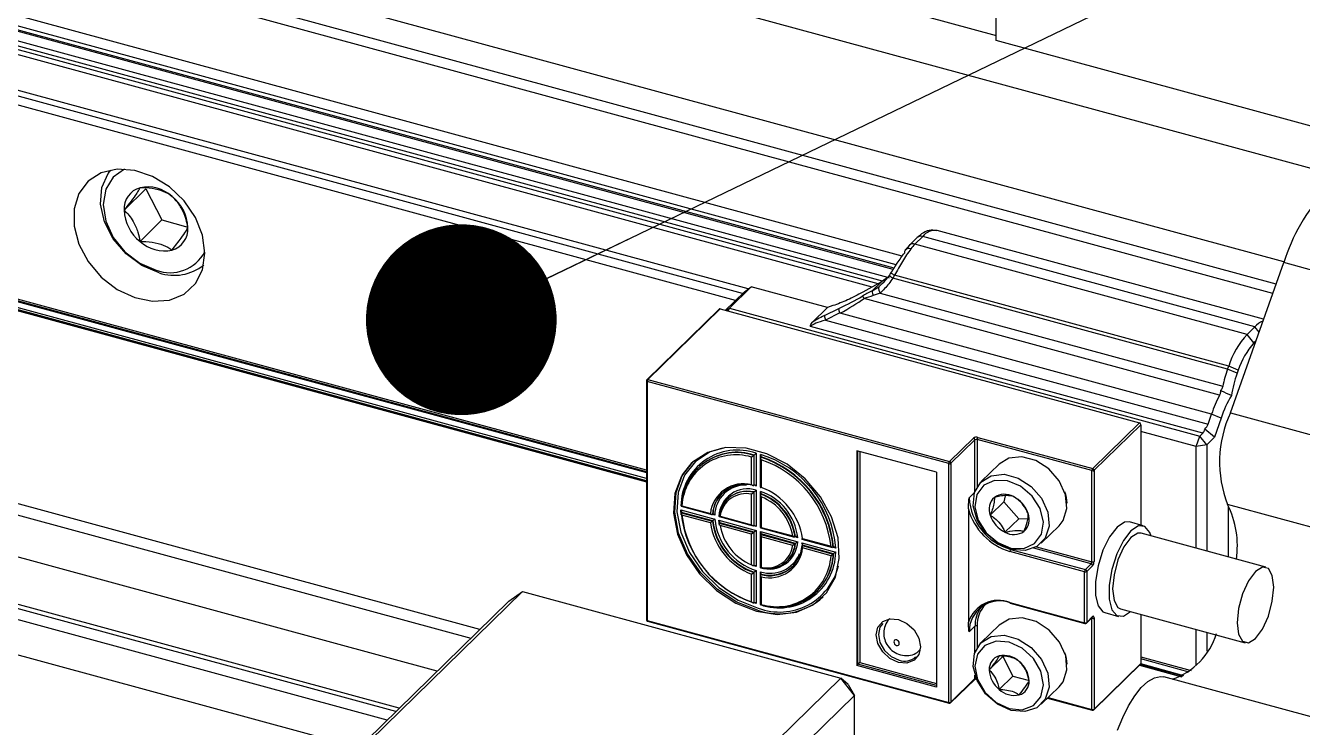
# Model space of a CAD drawing. Header units: millimetres. Extents: x 0 to 3353, y 0 to 2591.
# Drawn here: x 2541.6 to 2623.2, y 1992.6 to 2037.5 of the extents above; entities that cross this region are included whole.
import ezdxf

# ---------------------------------------------------------------- set-up
doc = ezdxf.new("R2010")
doc.units = ezdxf.units.MM
doc.header["$LTSCALE"] = 12
doc.layers.add('TITLE_BLOCK_BORDER', color=7, linetype='Continuous')
doc.dimstyles.new('SLDDIMSTYLE0', dxfattribs={"dimtxt": 0.18, "dimasz": 12.192, "dimexe": 0, "dimexo": 0.0625, "dimgap": 0, "dimtad": 0, "dimtih": 1, "dimtoh": 1, "dimdec": 0, "dimrnd": 1e-09, "dimzin": 0, "dimdsep": 46, "dimtxsty": 'Standard', "dimblk1": 'DOT', "dimblk2": 'DOT', "dimsah": 1, "dimcen": 0.09, "dimadec": 0, "dimazin": 0, "dimtfac": 12.192, "dimtdec": 0, "dimtofl": 0, "dimtmove": 0, "dimatfit": 3, "dimldrblk": 'DOT', "dimfxl": 0, "dimfrac": 2, "dimtolj": 1, "dimtzin": 0, "dimarcsym": 0})

# ---------------------------------------------------------------- blocks, each defined once
blk = doc.blocks.new('_DOT')
at = {"color": 0, "linetype": 'ByBlock', "lineweight": -2}
blk.add_line((-0.5, 0), (-1, 0), dxfattribs=at)
at = {"color": 0, "linetype": 'ByBlock', "const_width": 0.5}
blk.add_lwpolyline([(-0.25, 0, 1), (0.25, 0, 1)], format="xyb", close=True, dxfattribs=at)

msp = doc.modelspace()

# ---------------------------------------------------------------- linework, layer by layer
at = {"color": 8, "linetype": 'Continuous', "lineweight": 25}
for p, q in [((2625.632, 2027.831), (1947.48, 2212.138)), ((2621.56, 2020.951), (1945.852, 2204.594)), ((2621.345, 2020.346), (1946.167, 2203.845)), ((2597.656, 2022.734), (1947.052, 2199.554)), ((2597.271, 2022.175), (1947.101, 2198.878)), ((2597.088, 2021.889), (1947.118, 2198.537)), ((2596.732, 2021.37), (1947.14, 2197.915)), ((2596.391, 2021.131), (1947.146, 2197.582)), ((2595.734, 2020.759), (1947.148, 2197.03)), ((2581.305, 2008.527), (1955.816, 2178.522)), ((2581.305, 2008.339), (1955.899, 2178.311)), ((2570.661, 1998.884), (1956.215, 2165.877)), ((2567.935, 1996.224), (1956.215, 2162.476)), ((2565.287, 1993.639), (1956.215, 2159.171)), ((2564.737, 1993.102), (1956.215, 2158.485)), ((2562.926, 1991.335), (1956.215, 2156.225)), ((2596.843, 2021.34), (2596.736, 2021.369)), ((2620.47, 2017.883), (2620.196, 2018.223)), ((2602.313, 2007.723), (2602.313, 2011.007)), ((2602.449, 2011.029), (2602.449, 2008.006)), ((2594.827, 1996.663), (2594.827, 2010.29)), ((2594.962, 2010.254), (2594.962, 1996.77)), ((2601.94, 2007.3), (2602.284, 2007.635)), ((2583.528, 2006.778), (2583.511, 2006.783)), ((2585.679, 2006.193), (2585.527, 2006.235)), ((2585.97, 2006.114), (2585.944, 2006.121)), ((2588.329, 2005.473), (2588.172, 2005.516)), ((2588.601, 2005.399), (2588.594, 2005.401)), ((2590.813, 2004.798), (2590.706, 2004.827)), ((2590.979, 2004.753), (2590.815, 2004.798)), ((2591.257, 2004.677), (2591.253, 2004.679)), ((2593.412, 2004.092), (2593.252, 2004.135)), ((2604.593, 2004.007), (2604.6, 2004.014)), ((2609.743, 2003.074), (2606.065, 2004.073)), ((2606.248, 2004.167), (2609.789, 2003.205)), ((2602.313, 1997.437), (2602.313, 1999.093)), ((2602.449, 1999.114), (2602.449, 1997.72)), ((2609.789, 1999.605), (2609.764, 1999.612)), ((2599.842, 1995.3), (2594.827, 1996.663)), ((2594.962, 1996.77), (2599.842, 1995.444)), ((2615.62, 1995.909), (2612.88, 1996.653)), ((2615.667, 1995.935), (2612.906, 1996.686)), ((2602.313, 1995.75), (2602.313, 1995.977)), ((2606.985, 1994.538), (2609.789, 1993.776))]:
    msp.add_line(p, q, dxfattribs=at)
at = {"color": 7, "linetype": 'Continuous', "lineweight": 25}
for p, q in [((2622.063, 2022.364), (1944.471, 2206.519)), ((2597.137, 2021.965), (1947.114, 2198.628)), ((2596.117, 2020.972), (1947.148, 2197.347)), ((2587.822, 2020.643), (1947.148, 2194.765)), ((2587.461, 2020.361), (1947.148, 2194.384)), ((2587.003, 2019.914), (1947.148, 2193.813)), ((2581.305, 2009.059), (1955.517, 2179.134)), ((2581.305, 2008.95), (1955.587, 2179.006)), ((1955.61, 2178.962), (2581.305, 2008.912)), ((2581.305, 2008.384), (1955.88, 2178.361)), ((1955.903, 2178.301), (2581.305, 2008.33)), ((1956.215, 2165.164), (2570.089, 1998.327)), ((2565.512, 1993.859), (1956.215, 2159.453)), ((2603.665, 2036.518), (2603.665, 2068.662)), ((2569.385, 2046.155), (2603.665, 2036.839)), ((2637.273, 2027.384), (2603.665, 2036.518)), ((2549.32, 2027.04), (2547.92, 2025.674)), ((2549.32, 2027.04), (2550.341, 2025.048)), ((2550.341, 2025.048), (2548.941, 2023.682)), ((2550.341, 2025.048), (2551.996, 2024.598)), ((2620.762, 2018.705), (2599.901, 2024.375)), ((2598.62, 2023.921), (2598.127, 2023.44)), ((2598.97, 2023.992), (2598.476, 2023.51)), ((2619.702, 2017.742), (2598.476, 2023.51)), ((2620.196, 2018.223), (2598.97, 2023.992)), ((2598.127, 2023.44), (2597.848, 2023.125)), ((2618.639, 2012.734), (2622.049, 2022.326)), ((2633.281, 2019.273), (2622.049, 2022.326)), ((2596.338, 2021.094), (2595.141, 2020.429)), ((2595.746, 2020.517), (2596.338, 2021.094)), ((2596.858, 2021.452), (2596.338, 2021.094)), ((2597.055, 2021.337), (2597.054, 2021.338)), ((2618.464, 2015.519), (2597.055, 2021.337)), ((2618.531, 2015.707), (2597.172, 2021.512)), ((2586.349, 2019.275), (2587.57, 2020.467)), ((2588.012, 2020.776), (2586.612, 2019.409)), ((2587.57, 2020.467), (2588.012, 2020.776)), ((2592.876, 2019.454), (2588.012, 2020.776)), ((2595.746, 2020.517), (2596.158, 2020.773)), ((2596.26, 2020.377), (2595.81, 2020.215)), ((2596.26, 2020.377), (2618.148, 2014.428)), ((2586.4, 2019.261), (2586.612, 2019.409)), ((2586.545, 2019.222), (2586.612, 2019.409)), ((2586.612, 2019.409), (2616.682, 2011.237)), ((2591.9, 2018.501), (2592.876, 2019.454)), ((2592.689, 2018.941), (2593.619, 2019.4)), ((2593.236, 2019.574), (2592.876, 2019.454)), ((2617.945, 2013.858), (2595.235, 2020.03)), ((2585.955, 2019.349), (2581.335, 2014.84)), ((2586.025, 2019.363), (2581.405, 2014.854)), ((2586.025, 2019.363), (2612.823, 2012.08)), ((2593.678, 2019.109), (2592.759, 2018.656)), ((2592.759, 2018.656), (2617.216, 2012.009)), ((2617.44, 2012.64), (2593.702, 2019.092)), ((2616.886, 2011.436), (2591.807, 2018.252)), ((2619.702, 2017.742), (2620.196, 2018.223)), ((2620.145, 2017.193), (2619.702, 2017.742)), ((2620.266, 2017.312), (2620.145, 2017.193)), ((2618.464, 2015.519), (2618.531, 2015.707)), ((2619.07, 2015.254), (2618.464, 2015.519)), ((2619.138, 2015.445), (2618.531, 2015.707)), ((2619.138, 2015.445), (2619.07, 2015.254)), ((2581.305, 2014.768), (2581.305, 1999.51)), ((2600.638, 2009.482), (2581.358, 2014.722)), ((2581.358, 2014.722), (2581.358, 1999.465)), ((2581.405, 2014.854), (2600.685, 2009.614)), ((2609.836, 2009.165), (2612.823, 2012.08)), ((2617.216, 2012.009), (2617.44, 2012.64)), ((2618.054, 2012.395), (2617.44, 2012.64)), ((2618.054, 2012.395), (2617.618, 2011.17)), ((2618.639, 2012.734), (2629.871, 2009.681)), ((2612.911, 2011.97), (2609.924, 2009.055)), ((2612.911, 2011.97), (2612.911, 2005.558)), ((2616.449, 2010.58), (2612.911, 2011.542)), ((2616.449, 2010.58), (2616.682, 2011.237)), ((2616.682, 2011.237), (2616.886, 2011.436)), ((2617.124, 2010.688), (2616.682, 2011.237)), ((2617.618, 2011.17), (2616.997, 2011.693)), ((2600.685, 2009.614), (2602.225, 2011.117)), ((2602.313, 2011.007), (2600.773, 2009.504)), ((2609.789, 2009.034), (2602.449, 2011.029)), ((2602.495, 2011.16), (2609.836, 2009.165)), ((2617.124, 2010.688), (2616.449, 2010.58)), ((2616.449, 2004.078), (2616.449, 2010.58)), ((2617.618, 2011.17), (2617.124, 2010.688)), ((2617.124, 2010.688), (2617.124, 2003.895)), ((2588.035, 2008.135), (2588.035, 2009.898)), ((2588.194, 2010.033), (2588.17, 2010.01)), ((2588.17, 2010.01), (2588.17, 2008.078)), ((2588.194, 2008.101), (2588.194, 2010.033)), ((2588.329, 2010.143), (2588.329, 2008.042)), ((2588.594, 2007.97), (2588.594, 2010.071)), ((2588.601, 2009.855), (2588.601, 2007.943)), ((2588.636, 2009.913), (2588.613, 2009.89)), ((2588.654, 2009.73), (2588.654, 2007.966)), ((2594.757, 2010.309), (2594.757, 1996.595)), ((2599.842, 2008.927), (2594.757, 2010.309)), ((2584.573, 2009.199), (2584.55, 2009.176)), ((2599.842, 2008.927), (2599.842, 1995.213)), ((2600.638, 1994.225), (2600.638, 2009.482)), ((2600.773, 2009.504), (2600.773, 1994.246)), ((2603.849, 2009.448), (2602.705, 2008.332)), ((2609.789, 2003.205), (2609.789, 2009.034)), ((2609.924, 2009.055), (2609.924, 2003.226)), ((2588.194, 2008.101), (2588.17, 2008.078)), ((2586.494, 2007.231), (2586.471, 2007.208)), ((2588.035, 2005.579), (2588.035, 2007.53)), ((2588.194, 2007.671), (2588.17, 2007.648)), ((2588.17, 2007.648), (2588.17, 2005.515)), ((2588.194, 2005.537), (2588.194, 2007.671)), ((2588.329, 2007.784), (2588.329, 2005.473)), ((2588.594, 2005.401), (2588.594, 2007.712)), ((2588.601, 2007.493), (2588.601, 2005.38)), ((2588.636, 2007.55), (2588.613, 2007.528)), ((2588.654, 2007.362), (2588.654, 2005.411)), ((2604.25, 2007.434), (2604.158, 2007.043)), ((2583.511, 2006.526), (2585.679, 2005.936)), ((2583.53, 2006.208), (2583.511, 2006.526)), ((2583.523, 2006.76), (2585.485, 2006.227)), ((2583.556, 2006.369), (2583.532, 2006.347)), ((2583.532, 2006.347), (2585.526, 2005.805)), ((2585.549, 2005.828), (2583.556, 2006.369)), ((2583.579, 2006.79), (2585.398, 2006.296)), ((2601.893, 2006.585), (2601.893, 1999.352)), ((2604.158, 2007.043), (2603.283, 2006.189)), ((2604.158, 2007.043), (2605.105, 2005.956)), ((2629.689, 2003.818), (2618.457, 2006.871)), ((2618.524, 2003.514), (2618.524, 2006.773)), ((2585.398, 2005.696), (2583.579, 2006.19)), ((2585.549, 2006.256), (2585.526, 2006.233)), ((2585.549, 2005.828), (2585.526, 2005.805)), ((2585.98, 2005.555), (2585.944, 2005.864)), ((2585.944, 2005.864), (2588.329, 2005.216)), ((2585.961, 2006.097), (2588.129, 2005.508)), ((2585.993, 2005.707), (2585.969, 2005.684)), ((2585.969, 2005.684), (2588.17, 2005.086)), ((2585.983, 2005.568), (2585.969, 2005.684)), ((2588.194, 2005.109), (2585.993, 2005.707)), ((2586.022, 2006.126), (2588.035, 2005.579)), ((2588.035, 2004.979), (2586.022, 2005.526)), ((2588.035, 2005.579), (2588.17, 2005.515)), ((2588.194, 2005.537), (2588.17, 2005.515)), ((2588.329, 2005.473), (2588.194, 2005.537)), ((2605.105, 2005.956), (2604.23, 2005.102)), ((2605.105, 2005.956), (2605.695, 2005.98)), ((2606.547, 2004.396), (2607.69, 2005.512)), ((2613.066, 2005.516), (2612.181, 2005.756)), ((2588.17, 2005.086), (2588.035, 2004.979)), ((2588.035, 2003.027), (2588.035, 2004.979)), ((2588.194, 2005.109), (2588.17, 2005.086)), ((2588.17, 2005.086), (2588.17, 2002.953)), ((2588.329, 2005.216), (2588.194, 2005.109)), ((2588.194, 2002.976), (2588.194, 2005.109)), ((2588.329, 2005.216), (2588.329, 2002.905)), ((2588.594, 2005.144), (2590.979, 2004.496)), ((2588.594, 2002.833), (2588.594, 2005.144)), ((2588.594, 2005.144), (2588.636, 2004.989)), ((2588.654, 2005.411), (2588.601, 2005.38)), ((2588.601, 2004.932), (2588.601, 2002.82)), ((2588.602, 2005.38), (2590.77, 2004.79)), ((2588.636, 2004.989), (2588.613, 2004.966)), ((2588.613, 2004.966), (2590.814, 2004.368)), ((2588.613, 2004.966), (2588.654, 2004.811)), ((2590.837, 2004.391), (2588.636, 2004.989)), ((2588.654, 2005.411), (2590.668, 2004.863)), ((2590.668, 2004.263), (2588.654, 2004.811)), ((2588.654, 2004.811), (2588.654, 2002.859)), ((2590.837, 2004.819), (2590.814, 2004.796)), ((2591.291, 2004.694), (2593.111, 2004.2)), ((2620.894, 2002.87), (2612.934, 2005.033)), ((2590.837, 2004.391), (2590.814, 2004.368)), ((2591.241, 2004.37), (2591.244, 2004.424)), ((2591.244, 2004.424), (2593.412, 2003.834)), ((2591.246, 2004.661), (2593.208, 2004.128)), ((2591.281, 2004.27), (2591.257, 2004.247)), ((2591.257, 2004.247), (2593.251, 2003.705)), ((2591.281, 2004.27), (2591.27, 2004.165)), ((2593.274, 2003.728), (2591.281, 2004.27)), ((2593.111, 2003.599), (2591.291, 2004.094)), ((2593.274, 2004.157), (2593.251, 2004.134)), ((2604.593, 2004.007), (2609.369, 2002.709)), ((2590.312, 2003.272), (2590.336, 2003.295)), ((2593.274, 2003.728), (2593.251, 2003.705)), ((2609.322, 2002.578), (2604.547, 2003.876)), ((2609.369, 2002.709), (2609.743, 2003.074)), ((2588.035, 2000.66), (2588.035, 2002.423)), ((2588.139, 2002.996), (2588.194, 2002.976)), ((2588.194, 2002.976), (2588.17, 2002.953)), ((2588.194, 2002.546), (2588.17, 2002.523)), ((2588.17, 2002.523), (2588.17, 2000.591)), ((2588.329, 2002.905), (2588.176, 2002.959)), ((2588.194, 2000.614), (2588.194, 2002.546)), ((2588.329, 2002.648), (2588.329, 2000.546)), ((2588.594, 2000.474), (2588.594, 2002.576)), ((2588.601, 2002.369), (2588.601, 2000.457)), ((2588.636, 2002.425), (2588.613, 2002.403)), ((2588.654, 2002.255), (2588.654, 2000.492)), ((2609.322, 1999.321), (2609.322, 2002.578)), ((2609.831, 2002.964), (2609.458, 2002.599)), ((2609.458, 2002.599), (2609.458, 1999.342)), ((2572.509, 2000.688), (2558.275, 1986.795)), ((2559.159, 1987.412), (2573.393, 2001.305)), ((2572.509, 2000.688), (2573.393, 2001.305)), ((2573.393, 2001.305), (2593.735, 1995.776)), ((2588.194, 2000.614), (2588.17, 2000.591)), ((2592.233, 2001.304), (2592.256, 2001.327)), ((2604.547, 2000.619), (2609.322, 1999.321)), ((2588.329, 2000.546), (2588.174, 2000.595)), ((2604.567, 2000.568), (2609.343, 1999.27)), ((2610.608, 1999.966), (2611.492, 1999.726)), ((2611.623, 2000.208), (2619.583, 1998.045)), ((2612.911, 1999.858), (2612.911, 1996.713)), ((2581.358, 1999.465), (2600.638, 1994.225)), ((2581.378, 1999.414), (2600.659, 1994.174)), ((2601.94, 1998.728), (2602.313, 1999.093)), ((2603.849, 1999.162), (2602.705, 1998.046)), ((2609.439, 1999.295), (2609.812, 1999.659)), ((2609.458, 1999.342), (2609.831, 1999.707)), ((2609.789, 1993.776), (2609.789, 1999.605)), ((2609.812, 1999.659), (2609.813, 1999.66)), ((2609.924, 1999.626), (2609.924, 1993.798)), ((2616.449, 1996.594), (2616.449, 1998.897)), ((2617.124, 1998.713), (2617.124, 1997.493)), ((2594.827, 1996.663), (2594.757, 1996.595)), ((2599.842, 1995.213), (2594.757, 1996.595)), ((2594.962, 1996.77), (2594.827, 1996.663)), ((2604.096, 1997.154), (2603.221, 1996.3)), ((2604.096, 1997.154), (2604.734, 1995.909)), ((2609.906, 1993.75), (2612.893, 1996.665)), ((2609.924, 1993.798), (2612.911, 1996.713)), ((2612.828, 1996.602), (2615.537, 1995.866)), ((2612.911, 1997.141), (2616.122, 1996.269)), ((2615.999, 1996.165), (2612.911, 1997.004)), ((2593.735, 1995.776), (2579.501, 1981.883)), ((2594.619, 1994.679), (2593.735, 1995.776)), ((2594.202, 1995.375), (2593.735, 1995.776)), ((2600.773, 1994.246), (2602.313, 1995.75)), ((2604.734, 1995.909), (2603.859, 1995.055)), ((2604.734, 1995.909), (2605.703, 1995.646)), ((2625.622, 1992.806), (2614.39, 1995.858)), ((2594.202, 1995.375), (2594.619, 1994.679)), ((2600.755, 1994.199), (2602.295, 1995.702)), ((2602.295, 1995.702), (2602.293, 1995.701)), ((2606.547, 1994.11), (2607.69, 1995.226)), ((2594.619, 1994.679), (2580.385, 1980.786)), ((2594.619, 1978.989), (2594.619, 1994.679)), ((2606.949, 1994.503), (2609.81, 1993.725))]:
    msp.add_line(p, q, dxfattribs=at)
at = {"color": 7, "linetype": 'Continuous', "lineweight": 25, "flags": 128}
for points in [[(2553.09, 2022.929), (2552.934, 2024.07), (2552.478, 2025.211), (2551.756, 2026.267), (2550.822, 2027.161), (2549.744, 2027.825), (2548.602, 2028.211), (2547.482, 2028.29), (2546.466, 2028.056), (2545.63, 2027.526), (2545.036, 2026.74), (2544.727, 2025.756), (2544.727, 2024.648), (2545.036, 2023.496), (2545.63, 2022.387), (2546.466, 2021.403), (2547.482, 2020.617), (2548.602, 2020.087), (2549.744, 2019.852), (2550.822, 2019.931), (2551.756, 2020.316), (2552.478, 2020.98), (2552.934, 2021.873), (2553.09, 2022.929)], [(2550.161, 2021.669), (2549.053, 2022.132), (2548.043, 2022.878), (2547.222, 2023.84), (2546.662, 2024.932), (2546.412, 2026.059), (2546.496, 2027.119), (2546.905, 2028.018), (2547.081, 2028.237)], [(2547.937, 2028.295), (2547.225, 2027.79), (2546.745, 2027.006), (2546.579, 2026.038), (2546.745, 2024.98), (2547.225, 2023.935), (2547.974, 2023.006), (2548.917, 2022.284), (2549.962, 2021.84)], [(2597.172, 2021.512), (2597.111, 2021.548), (2597.055, 2021.579), (2597.008, 2021.605), (2596.969, 2021.624), (2596.94, 2021.636), (2596.923, 2021.641), (2596.916, 2021.639), (2596.922, 2021.629)], [(2588.345, 2000.052), (2589.664, 1999.855), (2590.901, 1999.993), (2591.977, 2000.458), (2592.825, 2001.221), (2593.392, 2002.234), (2593.641, 2003.432), (2593.557, 2004.742), (2593.146, 2006.08), (2592.434, 2007.362), (2591.464, 2008.508), (2590.298, 2009.446), (2589.01, 2010.116), (2587.68, 2010.478), (2586.391, 2010.508), (2585.226, 2010.203), (2584.256, 2009.584), (2583.543, 2008.689), (2583.132, 2007.575), (2583.049, 2006.311), (2583.298, 2004.977), (2583.864, 2003.657), (2584.712, 2002.433), (2585.788, 2001.383), (2587.025, 2000.572), (2588.345, 2000.052)], [(2586.17, 2010.475), (2585.394, 2010.234), (2584.441, 2009.625), (2583.74, 2008.745), (2583.336, 2007.649), (2583.254, 2006.406), (2583.499, 2005.095), (2584.056, 2003.796), (2584.889, 2002.593), (2585.948, 2001.56), (2587.164, 2000.763), (2588.461, 2000.251)], [(2607.69, 2005.512), (2607.951, 2005.846), (2608.192, 2006.614), (2608.106, 2007.5), (2607.704, 2008.383), (2607.041, 2009.144), (2606.206, 2009.68), (2605.312, 2009.92), (2604.48, 2009.829), (2603.849, 2009.448)], [(2588.415, 2000.12), (2587.095, 2000.64), (2585.858, 2001.451), (2584.782, 2002.501), (2583.934, 2003.725), (2583.368, 2005.045), (2583.119, 2006.379), (2583.202, 2007.643), (2583.613, 2008.758), (2584.224, 2009.557)], [(2602.995, 2005.059), (2602.453, 2005.895), (2602.205, 2006.795), (2602.284, 2007.636), (2602.679, 2008.306), (2603.337, 2008.713), (2604.169, 2008.804), (2605.063, 2008.564), (2605.898, 2008.028), (2606.561, 2007.267), (2606.962, 2006.384), (2607.049, 2005.498), (2606.808, 2004.73), (2606.272, 2004.182), (2605.514, 2003.928), (2604.636, 2004.004), (2603.757, 2004.399), (2602.995, 2005.059)], [(2603.03, 2005.064), (2603.763, 2004.44), (2604.608, 2004.09), (2605.436, 2004.067), (2606.122, 2004.375), (2606.56, 2004.967), (2606.684, 2005.752), (2606.475, 2006.611), (2605.965, 2007.414), (2605.232, 2008.038), (2604.387, 2008.388), (2603.559, 2008.411), (2602.874, 2008.103), (2602.436, 2007.511), (2602.312, 2006.726), (2602.52, 2005.867), (2603.03, 2005.064)], [(2612.181, 2005.756), (2611.873, 2005.745), (2611.394, 2005.433)], [(2611.394, 2005.433), (2610.916, 2004.81), (2610.494, 2003.953), (2610.182, 2002.964), (2610.016, 2001.962), (2610.016, 2001.069), (2610.182, 2000.392), (2610.494, 2000.013), (2610.608, 1999.966)], [(2612.279, 2005.192), (2611.8, 2004.57), (2611.379, 2003.712), (2611.066, 2002.723), (2610.9, 2001.722), (2610.9, 2000.829), (2611.066, 2000.152), (2611.379, 1999.773), (2611.8, 1999.737), (2612.263, 2000.034)], [(2612.279, 2004.764), (2611.832, 2004.165), (2611.454, 2003.331), (2611.201, 2002.389), (2611.112, 2001.482), (2611.201, 2000.749), (2611.454, 2000.3), (2611.623, 2000.208)], [(2613.575, 2004.859), (2613.491, 2005.09), (2613.179, 2005.469), (2612.758, 2005.505), (2612.279, 2005.192)], [(2612.934, 2005.033), (2612.725, 2005.036), (2612.279, 2004.764)], [(2620.239, 2002.6), (2619.792, 2002.002), (2619.414, 2001.168), (2619.161, 2000.226), (2619.072, 1999.319), (2619.161, 1998.585), (2619.414, 1998.137), (2619.792, 1998.042), (2620.239, 1998.315), (2620.685, 1998.914), (2621.064, 1999.748), (2621.317, 2000.69), (2621.405, 2001.596), (2621.317, 2002.33), (2621.064, 2002.778), (2620.685, 2002.873), (2620.239, 2002.6)], [(2597.416, 1996.789), (2596.875, 1997.041), (2596.416, 1997.463), (2596.109, 1997.991), (2596.001, 1998.545), (2596.109, 1999.041), (2596.416, 1999.402), (2596.875, 1999.575), (2597.416, 1999.532), (2597.958, 1999.28), (2598.417, 1998.858), (2598.724, 1998.33), (2598.831, 1997.776), (2598.724, 1997.28), (2598.417, 1996.919), (2597.958, 1996.746), (2597.416, 1996.789)], [(2596.415, 1999.28), (2596.237, 1999.031), (2596.136, 1998.567), (2596.237, 1998.047), (2596.525, 1997.552), (2596.955, 1997.156), (2597.463, 1996.92)], [(2607.69, 1995.226), (2607.947, 1995.552), (2608.191, 1996.318), (2608.109, 1997.203), (2607.71, 1998.087), (2607.05, 1998.85), (2606.216, 1999.39), (2605.323, 1999.633), (2604.489, 1999.546), (2603.849, 1999.162)], [(2609.924, 1999.626), (2609.923, 1999.658), (2609.917, 1999.685), (2609.909, 1999.706), (2609.897, 1999.721), (2609.883, 1999.728), (2609.867, 1999.728), (2609.849, 1999.721), (2609.831, 1999.707)], [(2597.3, 1997.875), (2597.367, 1997.87), (2597.425, 1997.891), (2597.463, 1997.937), (2597.476, 1997.999), (2597.463, 1998.068), (2597.425, 1998.134), (2597.367, 1998.187), (2597.3, 1998.218), (2597.232, 1998.223), (2597.174, 1998.202), (2597.136, 1998.157), (2597.123, 1998.095), (2597.136, 1998.025), (2597.174, 1997.959), (2597.232, 1997.907), (2597.3, 1997.875)], [(2604.626, 1993.721), (2603.747, 1994.119), (2602.987, 1994.781), (2602.449, 1995.619), (2602.204, 1996.519), (2602.287, 1997.359), (2602.685, 1998.026), (2603.346, 1998.43), (2604.179, 1998.517), (2605.073, 1998.274), (2605.906, 1997.734), (2606.567, 1996.971), (2606.965, 1996.087), (2607.048, 1995.202), (2606.803, 1994.436), (2606.265, 1993.891), (2605.505, 1993.641), (2604.626, 1993.721)], [(2604.498, 1993.831), (2605.335, 1993.765), (2606.045, 1994.032), (2606.52, 1994.591), (2606.687, 1995.358), (2606.52, 1996.215), (2606.045, 1997.032), (2605.335, 1997.685), (2604.498, 1998.074), (2603.66, 1998.141), (2602.95, 1997.874), (2602.475, 1997.314), (2602.309, 1996.548), (2602.475, 1995.691), (2602.95, 1994.873), (2603.66, 1994.221), (2604.498, 1993.831)], [(2611.429, 1992.454), (2611.754, 1993.269), (2612.123, 1994.01), (2612.523, 1994.654), (2612.942, 1995.178), (2613.365, 1995.566), (2613.779, 1995.805), (2614.169, 1995.887), (2614.39, 1995.858)]]:
    msp.add_lwpolyline(points, dxfattribs=at)
at = {"color": 8, "linetype": 'Continuous', "lineweight": 25, "flags": 128}
for points in [[(2581.305, 2014.768), (2581.305, 2014.763), (2581.309, 2014.753), (2581.317, 2014.743), (2581.328, 2014.735), (2581.342, 2014.728), (2581.358, 2014.722)], [(2604.547, 2000.619), (2604.548, 2000.603), (2604.55, 2000.589), (2604.555, 2000.579), (2604.56, 2000.571), (2604.567, 2000.568)], [(2581.305, 1999.51), (2581.305, 1999.505), (2581.309, 1999.495), (2581.317, 1999.486), (2581.328, 1999.478), (2581.342, 1999.47), (2581.358, 1999.465)], [(2581.358, 1999.465), (2581.359, 1999.449), (2581.361, 1999.436), (2581.366, 1999.425), (2581.372, 1999.418), (2581.378, 1999.414)], [(2609.322, 1999.321), (2609.323, 1999.305), (2609.326, 1999.291), (2609.33, 1999.281), (2609.336, 1999.273), (2609.343, 1999.27)], [(2609.786, 1999.633), (2609.788, 1999.621), (2609.789, 1999.605)], [(2600.638, 1994.225), (2600.639, 1994.209), (2600.642, 1994.196), (2600.646, 1994.185), (2600.652, 1994.178), (2600.659, 1994.174)], [(2609.789, 1993.776), (2609.79, 1993.76), (2609.793, 1993.747), (2609.797, 1993.736), (2609.803, 1993.729), (2609.81, 1993.725)]]:
    msp.add_lwpolyline(points, dxfattribs=at)
at = {"color": 7, "linetype": 'Continuous', "lineweight": 25}
for centre, radius, start, end in [((2549.343, 2025.743), 1.425, 106.40111, 182.78994), ((2549.425, 2024.857), 2.305, 47.46047, 102.1305), ((2633.858, 2018.579), 12.389, 137.73887, 162.39707), ((2549.312, 2024.441), 2.696, 2.61272, 51.67564), ((2550.613, 2025.797), 2.696, 182.61272, 231.67564), ((2550.581, 2024.494), 1.425, 286.40111, 2.78994), ((2550.499, 2025.38), 2.305, 227.46047, 282.1305), ((2600.62, 2021.336), 3.054, 134.58825, 142.29869), ((2550.848, 2024.227), 2.547, 249.64036, 331.61988), ((2598.055, 2022.973), 0.257, 143.52823, 187.75931), ((2551.124, 2024.583), 3.069, 251.70312, 307.92459), ((2596.384, 2020.494), 0.639, 178.00275, 205.90235), ((2596.594, 2020.674), 0.447, 167.30199, 221.68319), ((2594.682, 2019.679), 0.655, 32.39333, 49.62629), ((2586.002, 2019.295), 0.0715, 71.58383, 131.32619), ((2593.37, 2018.956), 0.681, 181.23252, 206.11514), ((2621.269, 2017.205), 1.48, 111.93237, 136.49834), ((2623.771, 2014.044), 5.498, 137.73887, 162.39707), ((2623.64, 2014.016), 4.723, 137.73887, 162.39707), ((2626.742, 2012.534), 8.8, 160.16842, 167.56932), ((2581.405, 2014.768), 0.1, 134.30503, 180), ((2581.562, 2014.724), 0.204, 140.51294, 180.34344), ((2626.122, 2012.704), 7.498, 160.11881, 171.354), ((2624.856, 2010.282), 7.782, 152.64095, 162.35959), ((2623.942, 2010.578), 6.163, 148.13561, 162.84444), ((2612.79, 2011.963), 0.121, 3.39156, 74.33381), ((2625.432, 2009.589), 7.486, 155.15724, 201.29039), ((2602.404, 2010.866), 0.308, 72.69603, 125.39891), ((2602.192, 2011), 0.121, 3.39156, 74.33381), ((2602.403, 2010.882), 0.154, 72.69603, 125.39891), ((2602.653, 2011.03), 0.204, 140.51294, 180.34344), ((2587.128, 2006.73), 3.618, 70.62468, 179.15987), ((2587.069, 2006.647), 3.539, 71.86131, 177.92325), ((2587.092, 2006.67), 3.539, 71.86131, 177.92325), ((2587.033, 2006.587), 3.46, 73.15145, 176.63311), ((2586.602, 2003.535), 6.833, 4.67514, 73.05023), ((2586.55, 2003.481), 6.733, 5.56566, 72.15971), ((2586.573, 2003.504), 6.733, 5.56566, 72.15971), ((2586.522, 2003.45), 6.632, 6.4861, 71.23928), ((2600.843, 2009.484), 0.204, 140.51294, 180.34344), ((2600.652, 2009.497), 0.121, 3.39156, 74.33381), ((2600.684, 2009.63), 0.154, 252.69603, 305.39891), ((2609.994, 2009.035), 0.204, 140.51294, 180.34344), ((2609.835, 2009.181), 0.154, 252.69603, 305.39891), ((2609.803, 2009.048), 0.121, 3.39156, 74.33381), ((2587.514, 2006.072), 2.128, 75.82106, 173.96349), ((2587.597, 2006.082), 2.077, 73.96253, 175.82203), ((2587.636, 2006.156), 1.958, 88.18434, 178.90613), ((2587.195, 2004.092), 4.14, 8.36386, 69.36151), ((2587.594, 2006.142), 2.048, 135.03418, 176.78936), ((2587.773, 2006.04), 1.831, 72.33863, 177.44592), ((2587.714, 2005.957), 1.752, 74.9036, 174.88095), ((2587.679, 2005.896), 1.673, 77.70149, 172.08306), ((2587.76, 2005.84), 1.881, 76.68729, 132.31142), ((2587.504, 2004.394), 3.493, 5.90722, 71.81816), ((2587.453, 2004.341), 3.392, 7.72251, 70.00286), ((2587.476, 2004.363), 3.392, 7.72251, 70.00286), ((2587.425, 2004.311), 3.289, 9.66579, 68.05958), ((2605.577, 2007.515), 3.643, 183.39156, 254.33381), ((2604.245, 2006.562), 1.032, 132.28755, 201.20461), ((2604.198, 2006.38), 1.146, 60.3211, 124.38471), ((2603.967, 2005.724), 1.835, 17.93373, 64.19365), ((2606.39, 2006.964), 1.807, 359.95883, 23.04102), ((2590.233, 2007), 6.733, 185.56566, 252.15971), ((2605.639, 2007.6), 3.88, 195.15902, 253.65297), ((2613.278, 2004.243), 5.807, 351.34173, 26.89901), ((2590.168, 2006.939), 6.632, 186.4861, 251.23928), ((2589.495, 2006.298), 4.14, 188.36386, 249.36151), ((2589.494, 2006.296), 3.999, 187.06036, 250.66501), ((2589.518, 2006.319), 3.999, 187.06036, 250.66501), ((2589.517, 2006.317), 3.857, 185.66871, 252.05666), ((2589.264, 2006.078), 3.289, 189.66579, 248.05958), ((2605.029, 2006.754), 1.835, 197.93373, 244.19365), ((2604.75, 2005.916), 1.032, 312.28755, 21.20461), ((2604.797, 2006.098), 1.146, 240.3211, 304.38471), ((2589.15, 2004.578), 1.831, 252.33863, 357.44592), ((2589.069, 2004.524), 1.752, 254.9036, 354.88095), ((2589.186, 2004.398), 2.077, 253.96253, 355.82203), ((2589.011, 2004.494), 1.673, 257.70149, 352.08306), ((2589.176, 2004.318), 2.128, 255.82106, 353.96349), ((2589.116, 2004.516), 1.726, 314.9828, 355.83978), ((2604.751, 2003.877), 0.204, 140.51294, 180.34344), ((2589.795, 2003.888), 3.618, 250.62468, 359.15987), ((2589.224, 2004.508), 2.032, 251.93845, 337.74294), ((2589.714, 2003.834), 3.539, 251.86131, 357.92325), ((2589.738, 2003.856), 3.539, 251.86131, 357.92325), ((2589.657, 2003.803), 3.46, 253.15145, 356.63311), ((2609.585, 2003.204), 0.204, 320.51294, 0.34344), ((2609.71, 2002.957), 0.121, 3.39156, 74.33381), ((2609.835, 2003.352), 0.154, 252.69603, 305.39891), ((2609.515, 2003.224), 0.409, 320.51294, 0.34344), ((2589.829, 2003.865), 3.864, 249.26577, 346.26918), ((2589.176, 2004.622), 2.261, 256.19037, 311.86062), ((2609.527, 2002.579), 0.204, 140.51294, 180.34344), ((2609.368, 2002.725), 0.154, 252.69603, 305.39891), ((2609.336, 2002.592), 0.121, 3.39156, 74.33381), ((2589.782, 2004.14), 4.246, 251.21814, 311.69188), ((2603.826, 1998.716), 2.034, 69.24597, 161.79323), ((2603.89, 1998.76), 1.95, 68.8623, 180.92226), ((2604.324, 1999.138), 2.011, 143.93238, 181.29369), ((2604.321, 1999.176), 1.873, 135.50467, 181.90695), ((2581.405, 1999.51), 0.1, 180, 254.79549), ((2602.403, 1998.967), 0.154, 72.69603, 125.39891), ((2609.368, 1999.468), 0.154, 252.69603, 305.39891), ((2609.369, 1999.366), 0.1, 254.79549, 314.30503), ((2609.835, 1999.752), 0.154, 252.69603, 305.39891), ((2613.52, 1999.898), 4.409, 288.44789, 343.20759), ((2606.39, 1996.678), 1.807, 359.83426, 23.16571), ((2597.809, 1997.904), 1.043, 250.62332, 312.2867), ((2604.111, 1996.343), 0.891, 106.40111, 182.78994), ((2604.162, 1995.79), 1.44, 47.46047, 102.1305), ((2604.091, 1995.529), 1.685, 2.61272, 51.67564), ((2612.847, 1996.711), 0.0646, 315.35447, 1.91129), ((2604.904, 1996.377), 1.685, 182.61272, 231.67564), ((2604.833, 1996.116), 1.44, 227.46047, 282.1305), ((2604.884, 1995.563), 0.891, 286.40111, 2.78994), ((2600.684, 1994.372), 0.154, 252.69603, 305.39891), ((2600.685, 1994.27), 0.1, 254.79549, 314.30503), ((2609.835, 1993.923), 0.154, 252.69603, 305.39891), ((2609.836, 1993.822), 0.1, 254.79549, 314.30503)]:
    msp.add_arc(centre, radius, start, end, dxfattribs=at)
at = {"color": 8, "linetype": 'Continuous', "lineweight": 25}
for centre, radius, start, end in [((2599.781, 2023.343), 1.039, 83.37103, 141.32833), ((2598.362, 2023.177), 0.353, 71.12408, 131.76061), ((2598.856, 2023.658), 0.353, 71.12277, 131.78725), ((2598.083, 2022.903), 0.324, 68.07224, 136.59311), ((2581.382, 2014.787), 0.0706, 71.12277, 131.78725), ((2609.393, 1999.34), 0.0646, 315.35447, 1.91129), ((2609.766, 1999.704), 0.0646, 315.35447, 1.91129), ((2602.249, 1995.747), 0.0646, 315.35447, 1.91129), ((2602.39, 1995.654), 0.123, 93.16913, 128.54446), ((2600.709, 1994.244), 0.0646, 315.35447, 1.91129), ((2609.86, 1993.795), 0.0646, 315.35447, 1.91129)]:
    msp.add_arc(centre, radius, start, end, dxfattribs=at)
at = {"color": 7, "linetype": 'Continuous', "lineweight": 25}
for centre, major_axis, ratio, start_param, end_param in [((2595.656, 2023.053), (1.355, 2.782), 0.58543, 4.412874, 4.47555), ((2595.491, 2023.195), (1.355, 3.217), 0.653074, 4.390441, 4.452112), ((2596.682, 2020.501), (2.23, 0.914), 0.164262, 1.935872, 2.286091), ((2596.917, 2020.074), (2.172, 0.383), 0.171828, 2.074942, 2.425161), ((2591.902, 2019.522), (4.534, 1.858), 0.164262, 5.032671, 5.427683), ((2592.137, 2019.094), (4.61, 2.381), 0.144146, 4.983419, 5.372631), ((2593.929, 2018.532), (2.172, 0.383), 0.171828, 2.109479, 2.894878), ((2593.695, 2018.959), (2.23, 0.914), 0.164262, 1.970409, 2.436117), ((2616.002, 2012.533), (-0.857, 1.121), 0.459461, 3.197195, 3.589895), ((2616.002, 2012.533), (1.172, -0.622), 0.739144, 5.999057, 6.391756)]:
    msp.add_ellipse(centre, major_axis=major_axis, ratio=ratio, start_param=start_param, end_param=end_param, dxfattribs=at)
for points, knots in [([(2548.941, 2027.11), (2548.905, 2027.045), (2548.831, 2026.912), (2548.625, 2026.596), (2548.307, 2026.164), (2548.039, 2025.824), (2547.92, 2025.674)], [0, 0, 0, 0, 0.216453, 0.440306, 0.751896, 1, 1, 1, 1]), ([(2550.983, 2026.555), (2550.896, 2026.615), (2550.65, 2026.781), (2550.11, 2027.005), (2549.461, 2027.098), (2549.066, 2027.107), (2548.941, 2027.11)], [0, 0, 0, 0, 0.180942, 0.506293, 0.843975, 1, 1, 1, 1]), ([(2552.005, 2024.563), (2551.969, 2024.733), (2551.895, 2025.078), (2551.688, 2025.649), (2551.37, 2026.167), (2551.102, 2026.436), (2550.983, 2026.555)], [0, 0, 0, 0, 0.216453, 0.440306, 0.751896, 1, 1, 1, 1]), ([(2547.92, 2025.674), (2548.023, 2025.57), (2548.235, 2025.36), (2548.556, 2024.901), (2548.805, 2024.314), (2548.899, 2023.876), (2548.941, 2023.682)], [0, 0, 0, 0, 0.216453, 0.440306, 0.751896, 1, 1, 1, 1]), ([(2550.983, 2023.127), (2551.087, 2023.258), (2551.298, 2023.525), (2551.62, 2023.953), (2551.868, 2024.318), (2551.963, 2024.488), (2552.005, 2024.563)], [0, 0, 0, 0, 0.216453, 0.440306, 0.751896, 1, 1, 1, 1]), ([(2599.843, 2024.364), (2599.691, 2024.384), (2599.356, 2024.428), (2598.948, 2024.211), (2598.712, 2024.002), (2598.62, 2023.921)], [0, 0, 0, 0, 0.340652, 0.745751, 1, 1, 1, 1]), ([(2548.941, 2023.682), (2549.066, 2023.679), (2549.461, 2023.669), (2550.11, 2023.576), (2550.65, 2023.353), (2550.896, 2023.186), (2550.983, 2023.127)], [0, 0, 0, 0, 0.156025, 0.493707, 0.819058, 1, 1, 1, 1]), ([(2596.922, 2021.629), (2597.066, 2021.859), (2597.378, 2022.357), (2597.653, 2022.735), (2597.8, 2022.938)], [0, 0, 0, 0, 0.462668, 1, 1, 1, 1]), ([(2598.204, 2023.203), (2598.03, 2022.946), (2597.699, 2022.456), (2597.342, 2021.816), (2597.172, 2021.512)], [0, 0, 0, 0, 0.525036, 1, 1, 1, 1]), ([(2596.158, 2020.773), (2596.312, 2020.91), (2596.551, 2021.123), (2596.744, 2021.382), (2596.813, 2021.474)], [0, 0, 0, 0, 0.644912, 1, 1, 1, 1]), ([(2597.054, 2021.338), (2597.054, 2021.338), (2596.973, 2021.215), (2596.735, 2020.86), (2596.447, 2020.567), (2596.26, 2020.377)], [0, 0, 0, 0, 0.000221, 0.348585, 1, 1, 1, 1]), ([(2597.054, 2021.338), (2597.007, 2021.369), (2596.921, 2021.426), (2596.839, 2021.473), (2596.811, 2021.484), (2596.809, 2021.48), (2596.812, 2021.475), (2596.813, 2021.474)], [0, 0, 0, 0, 0.3059524, 0.5692376, 0.832528, 0.9396759, 1, 1, 1, 1]), ([(2595.141, 2020.429), (2594.812, 2020.257), (2594.14, 2019.904), (2593.541, 2019.685), (2593.236, 2019.574)], [0, 0, 0, 0, 0.490008, 1, 1, 1, 1]), ([(2593.678, 2019.109), (2593.662, 2019.156), (2593.629, 2019.25), (2593.614, 2019.343), (2593.615, 2019.385), (2593.619, 2019.398), (2593.619, 2019.4)], [0, 0, 0, 0, 0.36334, 0.726676, 0.961403, 1, 1, 1, 1]), ([(2593.702, 2019.092), (2593.698, 2019.093), (2593.69, 2019.095), (2593.681, 2019.102), (2593.679, 2019.107), (2593.678, 2019.109)], [0, 0, 0, 0, 0.400719, 0.80591, 1, 1, 1, 1]), ([(2591.807, 2018.252), (2591.807, 2018.253), (2591.796, 2018.295), (2591.801, 2018.383), (2591.866, 2018.461), (2591.9, 2018.501)], [0, 0, 0, 0, 0.012679, 0.493707, 1, 1, 1, 1]), ([(2618.008, 2014.144), (2618.004, 2014.072), (2617.998, 2013.971), (2617.957, 2013.884), (2617.945, 2013.858)], [0, 0, 0, 0, 0.703535, 1, 1, 1, 1]), ([(2618.148, 2014.428), (2618.125, 2014.356), (2618.092, 2014.254), (2618.027, 2014.169), (2618.008, 2014.144)], [0, 0, 0, 0, 0.703076, 1, 1, 1, 1]), ([(2618.708, 2013.831), (2618.501, 2013.924), (2618.268, 2014.028), (2618.034, 2014.132), (2618.008, 2014.144)], [0, 0, 0, 0, 0.891398, 1, 1, 1, 1]), ([(2588.17, 2010.01), (2588.166, 2010.005), (2588.156, 2009.997), (2588.134, 2009.977), (2588.104, 2009.952), (2588.069, 2009.924), (2588.046, 2009.906), (2588.036, 2009.898), (2588.035, 2009.898)], [0, 0, 0, 0, 0.135468, 0.270262, 0.463006, 0.73716, 0.989667, 1, 1, 1, 1]), ([(2588.194, 2010.033), (2588.198, 2010.037), (2588.208, 2010.046), (2588.23, 2010.065), (2588.26, 2010.091), (2588.295, 2010.118), (2588.318, 2010.135), (2588.328, 2010.143), (2588.329, 2010.143)], [0, 0, 0, 0, 0.136644, 0.272597, 0.467622, 0.743366, 0.989604, 1, 1, 1, 1]), ([(2588.636, 2009.913), (2588.639, 2009.917), (2588.646, 2009.927), (2588.649, 2009.952), (2588.642, 2009.987), (2588.624, 2010.029), (2588.605, 2010.058), (2588.595, 2010.07), (2588.594, 2010.071)], [0, 0, 0, 0, 0.136644, 0.272597, 0.467622, 0.743366, 0.989604, 1, 1, 1, 1]), ([(2588.613, 2009.89), (2588.609, 2009.885), (2588.602, 2009.875), (2588.6, 2009.851), (2588.606, 2009.816), (2588.625, 2009.773), (2588.644, 2009.744), (2588.654, 2009.73), (2588.654, 2009.73)], [0, 0, 0, 0, 0.135468, 0.270262, 0.463006, 0.73716, 0.989667, 1, 1, 1, 1]), ([(2588.17, 2008.078), (2588.165, 2008.075), (2588.156, 2008.068), (2588.132, 2008.068), (2588.102, 2008.079), (2588.067, 2008.102), (2588.045, 2008.123), (2588.036, 2008.134), (2588.035, 2008.135)], [0, 0, 0, 0, 0.147229, 0.293833, 0.495712, 0.765103, 0.989166, 1, 1, 1, 1]), ([(2588.329, 2008.042), (2588.328, 2008.042), (2588.319, 2008.054), (2588.296, 2008.076), (2588.262, 2008.1), (2588.231, 2008.111), (2588.208, 2008.111), (2588.199, 2008.104), (2588.194, 2008.101)], [0, 0, 0, 0, 0.010713, 0.242756, 0.51064, 0.709452, 0.854425, 1, 1, 1, 1]), ([(2588.654, 2007.966), (2588.654, 2007.966), (2588.644, 2007.96), (2588.626, 2007.95), (2588.608, 2007.942), (2588.6, 2007.94), (2588.601, 2007.943), (2588.601, 2007.943)], [0, 0, 0, 0, 0.014841, 0.321763, 0.690775, 0.967309, 1, 1, 1, 1]), ([(2588.17, 2007.648), (2588.166, 2007.643), (2588.156, 2007.635), (2588.135, 2007.615), (2588.105, 2007.589), (2588.07, 2007.559), (2588.046, 2007.54), (2588.036, 2007.531), (2588.035, 2007.53)], [0, 0, 0, 0, 0.130809, 0.260928, 0.449504, 0.724506, 0.98984, 1, 1, 1, 1]), ([(2588.329, 2007.784), (2588.328, 2007.784), (2588.318, 2007.776), (2588.295, 2007.758), (2588.26, 2007.729), (2588.229, 2007.703), (2588.208, 2007.684), (2588.198, 2007.675), (2588.194, 2007.671)], [0, 0, 0, 0, 0.010282, 0.26167, 0.540538, 0.734073, 0.866673, 1, 1, 1, 1]), ([(2588.636, 2007.55), (2588.639, 2007.555), (2588.646, 2007.565), (2588.649, 2007.589), (2588.643, 2007.625), (2588.624, 2007.668), (2588.605, 2007.698), (2588.595, 2007.712), (2588.594, 2007.712)], [0, 0, 0, 0, 0.133327, 0.265927, 0.459462, 0.73833, 0.989718, 1, 1, 1, 1]), ([(2588.613, 2007.528), (2588.609, 2007.523), (2588.602, 2007.513), (2588.6, 2007.489), (2588.606, 2007.453), (2588.624, 2007.409), (2588.643, 2007.377), (2588.654, 2007.363), (2588.654, 2007.362)], [0, 0, 0, 0, 0.130809, 0.260928, 0.449504, 0.724506, 0.98984, 1, 1, 1, 1]), ([(2601.893, 2006.585), (2601.895, 2006.643), (2601.899, 2006.87), (2601.923, 2007.115), (2601.94, 2007.296), (2601.94, 2007.3)], [0, 0, 0, 0, 0.254089, 0.986101, 1, 1, 1, 1]), ([(2603.551, 2007.326), (2603.552, 2007.202), (2603.555, 2006.99), (2603.429, 2006.556), (2603.328, 2006.302), (2603.283, 2006.189)], [0, 0, 0, 0, 0.439112, 0.751363, 1, 1, 1, 1]), ([(2604.765, 2007.376), (2604.632, 2007.408), (2604.402, 2007.462), (2603.939, 2007.415), (2603.67, 2007.353), (2603.551, 2007.326)], [0, 0, 0, 0, 0.439112, 0.7513633, 1, 1, 1, 1]), ([(2605.712, 2006.289), (2605.676, 2006.368), (2605.575, 2006.59), (2605.335, 2006.948), (2605.023, 2007.217), (2604.827, 2007.338), (2604.765, 2007.376)], [0, 0, 0, 0, 0.1809422, 0.5062926, 0.8439745, 1, 1, 1, 1]), ([(2583.539, 2006.801), (2583.539, 2006.801), (2583.533, 2006.798), (2583.521, 2006.79), (2583.511, 2006.783), (2583.511, 2006.783)], [0, 0, 0, 0, 0.029498, 0.960685, 1, 1, 1, 1]), ([(2583.556, 2006.369), (2583.559, 2006.374), (2583.566, 2006.384), (2583.568, 2006.408), (2583.561, 2006.443), (2583.541, 2006.484), (2583.521, 2006.512), (2583.511, 2006.525), (2583.511, 2006.526)], [0, 0, 0, 0, 0.136644, 0.272597, 0.467622, 0.743366, 0.989604, 1, 1, 1, 1]), ([(2583.521, 2006.761), (2583.521, 2006.762), (2583.522, 2006.764), (2583.529, 2006.772), (2583.532, 2006.775)], [0, 0, 0, 0, 0.498753, 1, 1, 1, 1]), ([(2583.532, 2006.347), (2583.529, 2006.342), (2583.522, 2006.332), (2583.52, 2006.308), (2583.527, 2006.273), (2583.547, 2006.232), (2583.568, 2006.203), (2583.579, 2006.19), (2583.579, 2006.19)], [0, 0, 0, 0, 0.135468, 0.270262, 0.463006, 0.73716, 0.989667, 1, 1, 1, 1]), ([(2583.579, 2006.79), (2583.579, 2006.79), (2583.568, 2006.783), (2583.548, 2006.771), (2583.528, 2006.76), (2583.524, 2006.761), (2583.523, 2006.761)], [0, 0, 0, 0, 0.015341, 0.390249, 0.797296, 1, 1, 1, 1]), ([(2585.398, 2006.296), (2585.399, 2006.295), (2585.407, 2006.284), (2585.428, 2006.26), (2585.459, 2006.236), (2585.489, 2006.224), (2585.511, 2006.223), (2585.521, 2006.23), (2585.526, 2006.233)], [0, 0, 0, 0, 0.010834, 0.234897, 0.504288, 0.706167, 0.852771, 1, 1, 1, 1]), ([(2585.526, 2005.805), (2585.521, 2005.8), (2585.511, 2005.791), (2585.489, 2005.771), (2585.459, 2005.746), (2585.428, 2005.719), (2585.407, 2005.703), (2585.399, 2005.696), (2585.398, 2005.696)], [0, 0, 0, 0, 0.147229, 0.293833, 0.495712, 0.765103, 0.989166, 1, 1, 1, 1]), ([(2585.679, 2006.193), (2585.678, 2006.194), (2585.669, 2006.206), (2585.648, 2006.229), (2585.615, 2006.254), (2585.586, 2006.265), (2585.564, 2006.266), (2585.554, 2006.26), (2585.549, 2006.256)], [0, 0, 0, 0, 0.0107132, 0.2427557, 0.5106398, 0.7094518, 0.8544251, 1, 1, 1, 1]), ([(2585.679, 2005.936), (2585.678, 2005.936), (2585.669, 2005.929), (2585.648, 2005.913), (2585.615, 2005.886), (2585.586, 2005.861), (2585.564, 2005.842), (2585.554, 2005.832), (2585.549, 2005.828)], [0, 0, 0, 0, 0.0107132, 0.2427557, 0.5106398, 0.7094518, 0.8544251, 1, 1, 1, 1]), ([(2585.96, 2006.131), (2585.956, 2006.128), (2585.951, 2006.125), (2585.945, 2006.122), (2585.944, 2006.121)], [0, 0, 0, 0, 0.927322, 1, 1, 1, 1]), ([(2585.993, 2005.707), (2585.996, 2005.712), (2586.003, 2005.721), (2586.004, 2005.745), (2585.997, 2005.78), (2585.976, 2005.822), (2585.956, 2005.851), (2585.945, 2005.864), (2585.944, 2005.864)], [0, 0, 0, 0, 0.1333271, 0.2659271, 0.4594617, 0.7383303, 0.9897184, 1, 1, 1, 1]), ([(2586.022, 2005.526), (2586.021, 2005.527), (2586.009, 2005.54), (2585.987, 2005.569), (2585.966, 2005.612), (2585.958, 2005.646), (2585.959, 2005.67), (2585.966, 2005.68), (2585.969, 2005.684)], [0, 0, 0, 0, 0.01016, 0.275494, 0.550496, 0.739072, 0.869191, 1, 1, 1, 1]), ([(2585.959, 2006.098), (2585.959, 2006.1), (2585.959, 2006.102), (2585.966, 2006.109), (2585.969, 2006.113)], [0, 0, 0, 0, 0.498678, 1, 1, 1, 1]), ([(2586.022, 2006.126), (2586.021, 2006.126), (2586.009, 2006.119), (2585.987, 2006.107), (2585.966, 2006.097), (2585.962, 2006.098), (2585.961, 2006.098)], [0, 0, 0, 0, 0.014984, 0.406294, 0.811864, 1, 1, 1, 1]), ([(2603.283, 2006.189), (2603.345, 2006.151), (2603.541, 2006.03), (2603.852, 2005.761), (2604.093, 2005.403), (2604.194, 2005.181), (2604.23, 2005.102)], [0, 0, 0, 0, 0.156025, 0.493707, 0.819058, 1, 1, 1, 1]), ([(2605.445, 2005.152), (2605.523, 2005.354), (2605.657, 2005.699), (2605.722, 2006.074), (2605.715, 2006.223), (2605.712, 2006.289)], [0, 0, 0, 0, 0.439112, 0.751363, 1, 1, 1, 1]), ([(2590.77, 2004.791), (2590.763, 2004.793), (2590.742, 2004.799), (2590.707, 2004.825), (2590.681, 2004.849), (2590.668, 2004.863), (2590.668, 2004.863)], [0, 0, 0, 0, 0.188136, 0.593706, 0.985016, 1, 1, 1, 1]), ([(2590.979, 2004.753), (2590.978, 2004.754), (2590.967, 2004.767), (2590.943, 2004.791), (2590.905, 2004.817), (2590.874, 2004.828), (2590.851, 2004.829), (2590.842, 2004.822), (2590.837, 2004.819)], [0, 0, 0, 0, 0.0102816, 0.2616697, 0.5405383, 0.7340729, 0.8666729, 1, 1, 1, 1]), ([(2591.291, 2004.694), (2591.291, 2004.694), (2591.282, 2004.687), (2591.266, 2004.674), (2591.249, 2004.662), (2591.244, 2004.66), (2591.246, 2004.665), (2591.254, 2004.672), (2591.257, 2004.676)], [0, 0, 0, 0, 0.010834, 0.234897, 0.504288, 0.706167, 0.852771, 1, 1, 1, 1]), ([(2604.23, 2005.102), (2604.444, 2005.148), (2604.81, 2005.227), (2605.212, 2005.215), (2605.373, 2005.171), (2605.445, 2005.152)], [0, 0, 0, 0, 0.439112, 0.751363, 1, 1, 1, 1]), ([(2590.814, 2004.368), (2590.809, 2004.363), (2590.799, 2004.355), (2590.777, 2004.337), (2590.745, 2004.313), (2590.707, 2004.287), (2590.681, 2004.271), (2590.668, 2004.264), (2590.668, 2004.263)], [0, 0, 0, 0, 0.130809, 0.260928, 0.449504, 0.724506, 0.98984, 1, 1, 1, 1]), ([(2590.837, 2004.391), (2590.842, 2004.395), (2590.851, 2004.404), (2590.874, 2004.422), (2590.905, 2004.446), (2590.943, 2004.472), (2590.967, 2004.489), (2590.978, 2004.496), (2590.979, 2004.496)], [0, 0, 0, 0, 0.1333271, 0.2659271, 0.4594617, 0.7383303, 0.9897184, 1, 1, 1, 1]), ([(2591.281, 2004.27), (2591.284, 2004.275), (2591.292, 2004.285), (2591.294, 2004.31), (2591.288, 2004.344), (2591.271, 2004.384), (2591.254, 2004.411), (2591.245, 2004.423), (2591.244, 2004.424)], [0, 0, 0, 0, 0.145575, 0.290548, 0.48936, 0.757244, 0.989287, 1, 1, 1, 1]), ([(2591.257, 2004.247), (2591.254, 2004.242), (2591.246, 2004.232), (2591.244, 2004.207), (2591.249, 2004.172), (2591.266, 2004.133), (2591.282, 2004.106), (2591.291, 2004.094), (2591.291, 2004.094)], [0, 0, 0, 0, 0.147229, 0.293833, 0.495712, 0.765103, 0.989166, 1, 1, 1, 1]), ([(2593.208, 2004.129), (2593.201, 2004.131), (2593.18, 2004.137), (2593.146, 2004.162), (2593.122, 2004.186), (2593.111, 2004.199), (2593.111, 2004.2)], [0, 0, 0, 0, 0.202704, 0.609751, 0.984659, 1, 1, 1, 1]), ([(2593.274, 2004.157), (2593.279, 2004.16), (2593.288, 2004.166), (2593.311, 2004.166), (2593.342, 2004.155), (2593.378, 2004.129), (2593.402, 2004.105), (2593.412, 2004.092), (2593.412, 2004.092)], [0, 0, 0, 0, 0.136644, 0.272597, 0.467622, 0.743366, 0.989604, 1, 1, 1, 1]), ([(2593.251, 2003.705), (2593.246, 2003.701), (2593.237, 2003.692), (2593.214, 2003.673), (2593.183, 2003.649), (2593.146, 2003.623), (2593.122, 2003.607), (2593.111, 2003.6), (2593.111, 2003.599)], [0, 0, 0, 0, 0.135468, 0.270262, 0.463006, 0.73716, 0.989667, 1, 1, 1, 1]), ([(2593.412, 2003.834), (2593.412, 2003.834), (2593.402, 2003.827), (2593.378, 2003.811), (2593.342, 2003.784), (2593.311, 2003.76), (2593.288, 2003.741), (2593.279, 2003.733), (2593.274, 2003.728)], [0, 0, 0, 0, 0.010396, 0.256634, 0.532378, 0.727403, 0.863356, 1, 1, 1, 1]), ([(2588.17, 2002.953), (2588.166, 2002.95), (2588.156, 2002.944), (2588.135, 2002.945), (2588.105, 2002.957), (2588.07, 2002.985), (2588.046, 2003.012), (2588.036, 2003.027), (2588.035, 2003.027)], [0, 0, 0, 0, 0.130809, 0.260928, 0.449504, 0.724506, 0.98984, 1, 1, 1, 1]), ([(2588.035, 2002.423), (2588.036, 2002.423), (2588.045, 2002.429), (2588.067, 2002.443), (2588.102, 2002.467), (2588.132, 2002.49), (2588.156, 2002.509), (2588.165, 2002.518), (2588.17, 2002.523)], [0, 0, 0, 0, 0.010834, 0.234897, 0.504288, 0.706167, 0.852771, 1, 1, 1, 1]), ([(2588.194, 2002.976), (2588.198, 2002.979), (2588.208, 2002.985), (2588.229, 2002.984), (2588.26, 2002.972), (2588.295, 2002.945), (2588.318, 2002.919), (2588.328, 2002.906), (2588.329, 2002.905)], [0, 0, 0, 0, 0.133327, 0.265927, 0.459462, 0.73833, 0.989718, 1, 1, 1, 1]), ([(2588.329, 2002.648), (2588.328, 2002.647), (2588.319, 2002.641), (2588.296, 2002.626), (2588.262, 2002.602), (2588.231, 2002.578), (2588.208, 2002.559), (2588.199, 2002.55), (2588.194, 2002.546)], [0, 0, 0, 0, 0.0107132, 0.2427557, 0.5106398, 0.7094518, 0.8544251, 1, 1, 1, 1]), ([(2588.636, 2002.425), (2588.639, 2002.43), (2588.647, 2002.44), (2588.649, 2002.465), (2588.641, 2002.498), (2588.623, 2002.537), (2588.604, 2002.563), (2588.595, 2002.575), (2588.594, 2002.576)], [0, 0, 0, 0, 0.1455749, 0.2905482, 0.4893602, 0.7572443, 0.9892868, 1, 1, 1, 1]), ([(2588.654, 2002.859), (2588.654, 2002.859), (2588.643, 2002.85), (2588.624, 2002.834), (2588.607, 2002.822), (2588.6, 2002.818), (2588.601, 2002.82), (2588.601, 2002.82)], [0, 0, 0, 0, 0.013643, 0.369936, 0.739213, 0.992436, 1, 1, 1, 1]), ([(2588.654, 2002.255), (2588.654, 2002.255), (2588.644, 2002.266), (2588.626, 2002.292), (2588.607, 2002.33), (2588.6, 2002.363), (2588.602, 2002.388), (2588.609, 2002.398), (2588.613, 2002.403)], [0, 0, 0, 0, 0.010834, 0.234897, 0.504288, 0.706167, 0.852771, 1, 1, 1, 1]), ([(2588.035, 2000.66), (2588.036, 2000.659), (2588.046, 2000.646), (2588.069, 2000.621), (2588.104, 2000.594), (2588.134, 2000.582), (2588.156, 2000.581), (2588.166, 2000.588), (2588.17, 2000.591)], [0, 0, 0, 0, 0.010333, 0.26284, 0.536994, 0.729738, 0.864532, 1, 1, 1, 1]), ([(2588.194, 2000.614), (2588.198, 2000.617), (2588.208, 2000.623), (2588.23, 2000.622), (2588.26, 2000.611), (2588.295, 2000.584), (2588.318, 2000.56), (2588.328, 2000.547), (2588.329, 2000.546)], [0, 0, 0, 0, 0.136644, 0.272597, 0.467622, 0.743366, 0.989604, 1, 1, 1, 1]), ([(2588.654, 2000.492), (2588.654, 2000.491), (2588.644, 2000.484), (2588.624, 2000.469), (2588.607, 2000.458), (2588.6, 2000.455), (2588.601, 2000.457), (2588.601, 2000.457)], [0, 0, 0, 0, 0.013958, 0.355065, 0.725413, 0.985786, 1, 1, 1, 1]), ([(2596.895, 1999.591), (2596.872, 1999.575), (2596.718, 1999.463), (2596.556, 1999.14), (2596.457, 1998.69), (2596.519, 1998.233), (2596.727, 1997.807), (2597.076, 1997.444), (2597.39, 1997.323), (2597.545, 1997.264)], [0, 0, 0, 0, 0.02828, 0.195601, 0.350102, 0.500805, 0.657781, 0.831488, 1, 1, 1, 1]), ([(2601.94, 1998.728), (2601.94, 1998.731), (2601.923, 1998.88), (2601.899, 1999.078), (2601.895, 1999.296), (2601.893, 1999.352)], [0, 0, 0, 0, 0.013899, 0.745911, 1, 1, 1, 1]), ([(2597.545, 1997.264), (2597.722, 1997.237), (2598.057, 1997.186), (2598.519, 1997.325), (2598.732, 1997.515), (2598.825, 1997.599)], [0, 0, 0, 0, 0.3853172, 0.7289896, 1, 1, 1, 1]), ([(2603.859, 1997.198), (2603.808, 1997.108), (2603.72, 1996.955), (2603.462, 1996.606), (2603.295, 1996.394), (2603.221, 1996.3)], [0, 0, 0, 0, 0.439112, 0.751363, 1, 1, 1, 1]), ([(2605.136, 1996.851), (2605.081, 1996.888), (2604.928, 1996.992), (2604.59, 1997.132), (2604.184, 1997.19), (2603.937, 1997.196), (2603.859, 1997.198)], [0, 0, 0, 0, 0.180942, 0.506293, 0.843975, 1, 1, 1, 1]), ([(2605.774, 1995.606), (2605.723, 1995.823), (2605.635, 1996.195), (2605.377, 1996.609), (2605.21, 1996.776), (2605.136, 1996.851)], [0, 0, 0, 0, 0.439112, 0.751363, 1, 1, 1, 1]), ([(2602.295, 1995.702), (2602.296, 1995.703), (2602.299, 1995.706), (2602.318, 1995.715), (2602.345, 1995.724), (2602.383, 1995.729), (2602.424, 1995.729), (2602.454, 1995.724), (2602.467, 1995.721), (2602.469, 1995.72)], [0, 0, 0, 0, 0.14359, 0.279753, 0.430945, 0.602533, 0.789215, 0.964666, 1, 1, 1, 1]), ([(2603.221, 1996.3), (2603.352, 1996.161), (2603.577, 1995.922), (2603.774, 1995.449), (2603.833, 1995.176), (2603.859, 1995.055)], [0, 0, 0, 0, 0.439112, 0.751363, 1, 1, 1, 1]), ([(2603.859, 1995.055), (2603.937, 1995.053), (2604.184, 1995.047), (2604.59, 1994.989), (2604.928, 1994.849), (2605.081, 1994.745), (2605.136, 1994.708)], [0, 0, 0, 0, 0.156025, 0.493707, 0.819058, 1, 1, 1, 1]), ([(2605.136, 1994.708), (2605.267, 1994.876), (2605.492, 1995.162), (2605.689, 1995.452), (2605.748, 1995.559), (2605.774, 1995.606)], [0, 0, 0, 0, 0.439112, 0.751363, 1, 1, 1, 1])]:
    msp.add_open_spline(points, degree=3, knots=knots, dxfattribs=at)

# ---------------------------------------------------------------- leaders
at = {"layer": 'TITLE_BLOCK_BORDER'}
msp.add_leader([(2569.476, 2018.676), (2840.654, 2149.419)], dimstyle='SLDDIMSTYLE0', dxfattribs=at)

doc.saveas('drawing.dxf')
